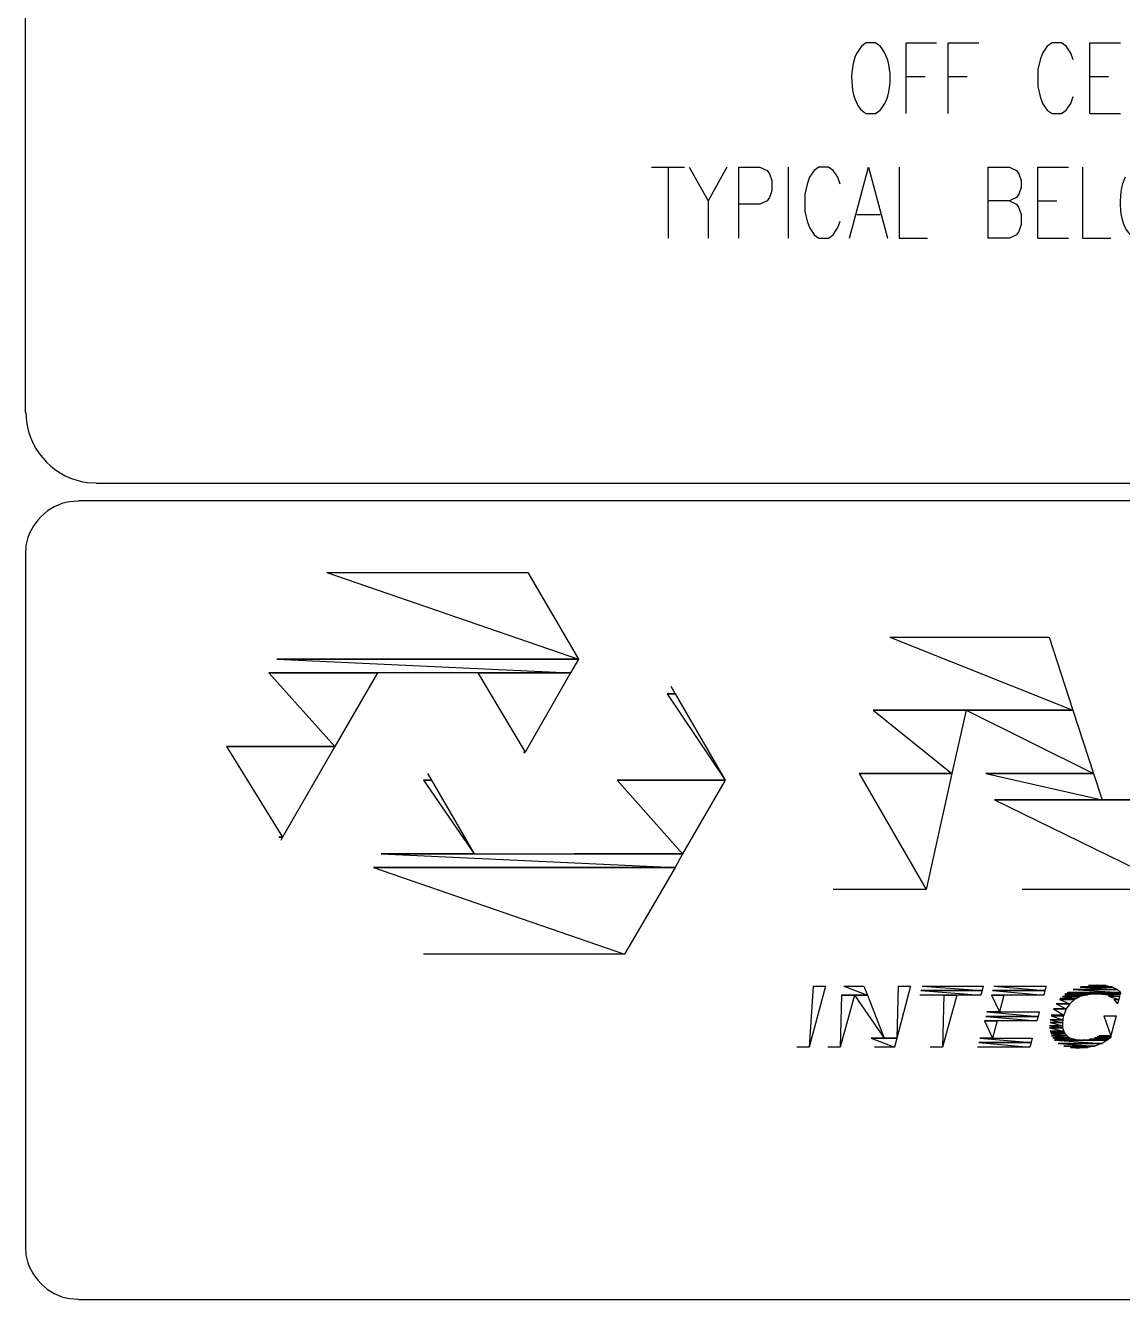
# Model space of a CAD drawing. Header units: millimetres. Extents: x 14 to 201, y 16 to 268.
# Drawn here: x 13.8 to 63.1, y 15.6 to 72.8 of the extents above; entities that cross this region are included whole.
import ezdxf

# ---------------------------------------------------------------- set-up
doc = ezdxf.new("R2010")
doc.units = ezdxf.units.MM
doc.layers.get('0').update_dxf_attribs({"linetype": 'CONTINUOUS'})

msp = doc.modelspace()

# ---------------------------------------------------------------- linework, layer by layer
at = {"color": 0}
for p, q in [((13.8424, 55.4136), (13.8424, 264.541)), ((51.35, 71.8605), (51.139, 71.5437)), ((51.562, 72.0094), (51.35, 71.8605)), ((51.985, 72.0094), (51.562, 72.0094)), ((52.1974, 71.8605), (51.985, 72.0094)), ((53.3619, 68.8344), (53.3619, 72.0094)), ((53.3619, 72.0094), (54.7165, 72.0094)), ((55.2457, 68.8344), (55.2457, 72.0094)), ((55.2457, 72.0094), (56.6208, 72.0094)), ((59.479, 71.5437), (59.3729, 71.2474)), ((59.6896, 71.8605), (59.479, 71.5437)), ((59.902, 72.0094), (59.6896, 71.8605)), ((60.325, 72.0094), (59.902, 72.0094)), ((60.5374, 71.8605), (60.325, 72.0094)), ((60.748, 71.5437), (60.5374, 71.8605)), ((60.8542, 71.2474), (60.748, 71.5437)), ((61.5957, 68.8344), (61.5957, 72.0094)), ((61.5957, 72.0094), (62.9708, 72.0094)), ((59.3729, 71.2474), (59.2667, 70.8021)), ((53.3619, 70.4854), (54.2078, 70.4854)), ((55.2457, 70.4854), (56.0917, 70.4854)), ((59.2667, 70.8021), (59.2667, 70.0401)), ((61.5957, 70.4854), (62.4417, 70.4854)), ((59.2667, 70.0401), (59.3729, 69.5964)), ((59.3729, 69.5964), (59.479, 69.2781)), ((59.479, 69.2781), (59.6896, 68.9818)), ((60.5374, 68.9818), (60.748, 69.2781)), ((60.748, 69.2781), (60.8542, 69.5964)), ((51.562, 68.8344), (51.985, 68.8344)), ((51.985, 68.8344), (52.1974, 68.9818)), ((59.6896, 68.9818), (59.902, 68.8344)), ((59.902, 68.8344), (60.325, 68.8344)), ((60.325, 68.8344), (60.5374, 68.9818)), ((61.5957, 68.8344), (62.9708, 68.8344)), ((41.9308, 66.4214), (43.4125, 66.4214)), ((42.6724, 66.4214), (42.6724, 63.2464)), ((43.6245, 66.4214), (44.4708, 64.9182)), ((45.3182, 66.4214), (44.4708, 64.9182)), ((45.8474, 63.2464), (45.8474, 66.4214)), ((45.8474, 66.4214), (46.7995, 66.4214)), ((46.7995, 66.4214), (47.1166, 66.2725)), ((48.0702, 66.4214), (48.0702, 63.2464)), ((49.4453, 66.4214), (49.2333, 66.2725)), ((49.8683, 66.4214), (49.4453, 66.4214)), ((50.0807, 66.2725), (49.8683, 66.4214)), ((50.8208, 63.2464), (51.6682, 66.4214)), ((51.6682, 66.4214), (52.5141, 63.2464)), ((53.0433, 66.4214), (53.0433, 63.2464)), ((57.0438, 63.2464), (57.0438, 66.4214)), ((57.0438, 66.4214), (57.996, 66.4214)), ((57.996, 66.4214), (58.3145, 66.2725)), ((59.2667, 63.2464), (59.2667, 66.4214)), ((59.2667, 66.4214), (60.6418, 66.4214)), ((61.2771, 66.4214), (61.2771, 63.2464)), ((47.1166, 66.2725), (47.2225, 66.125)), ((47.2225, 66.125), (47.3287, 65.829)), ((47.3287, 65.829), (47.3287, 65.363)), ((49.0224, 65.9765), (48.9162, 65.6594)), ((49.2333, 66.2725), (49.0224, 65.9765)), ((50.2916, 65.9765), (50.0807, 66.2725)), ((50.3975, 65.6594), (50.2916, 65.9765)), ((58.3145, 66.2725), (58.4207, 66.125)), ((58.4207, 66.125), (58.5251, 65.829)), ((58.5251, 65.829), (58.5251, 65.5105)), ((47.3287, 65.363), (47.2225, 65.0667)), ((48.9162, 65.6594), (48.81, 65.2141)), ((48.81, 65.2141), (48.81, 64.4521)), ((58.4207, 65.2141), (58.3145, 65.0667)), ((58.5251, 65.5105), (58.4207, 65.2141)), ((44.4708, 64.9182), (44.4708, 63.2464)), ((46.7995, 64.7707), (45.8474, 64.7707)), ((47.1166, 64.9182), (46.7995, 64.7707)), ((47.2225, 65.0667), (47.1166, 64.9182)), ((57.996, 64.9182), (57.0438, 64.9182)), ((58.3145, 65.0667), (57.996, 64.9182)), ((57.996, 64.9182), (58.3145, 64.7707)), ((58.3145, 64.7707), (58.4207, 64.601)), ((58.4207, 64.601), (58.5251, 64.3047)), ((59.2667, 64.9182), (60.1126, 64.9182)), ((48.81, 64.4521), (48.9162, 64.0084)), ((51.139, 64.3047), (52.1974, 64.3047)), ((58.5251, 64.3047), (58.5251, 63.8598)), ((48.9162, 64.0084), (49.0224, 63.7124)), ((49.0224, 63.7124), (49.2333, 63.3938)), ((50.0807, 63.3938), (50.2916, 63.7124)), ((50.2916, 63.7124), (50.3975, 64.0084)), ((58.4207, 63.5427), (58.3145, 63.3938)), ((58.5251, 63.8598), (58.4207, 63.5427)), ((49.2333, 63.3938), (49.4453, 63.2464)), ((49.4453, 63.2464), (49.8683, 63.2464)), ((49.8683, 63.2464), (50.0807, 63.3938)), ((53.0433, 63.2464), (54.314, 63.2464)), ((57.996, 63.2464), (57.0438, 63.2464)), ((58.3145, 63.3938), (57.996, 63.2464)), ((59.2667, 63.2464), (60.6418, 63.2464)), ((61.2771, 63.2464), (62.5479, 63.2464)), ((13.8644, 55.4136), (13.8851, 55.0125)), ((16.6164, 52.2813), (17.0174, 52.2609)), ((198.121, 52.2386), (17.0174, 52.2386)), ((149.648, 51.4558), (16.214, 51.4558)), ((16.214, 51.4354), (15.8323, 51.4131)), ((13.8644, 49.4453), (13.8424, 49.0636)), ((13.8424, 49.0636), (13.8424, 18.0123)), ((27.3678, 48.2381), (38.65, 44.3438)), ((27.3678, 48.2381), (36.3859, 48.2381)), ((36.3859, 48.2381), (38.65, 44.3438)), ((38.65, 44.3438), (25.1244, 44.3438)), ((25.1244, 44.3438), (38.2901, 43.7307)), ((25.1244, 44.3438), (38.65, 44.3438)), ((38.65, 44.3438), (38.2901, 43.7307)), ((38.2901, 43.7307), (24.7647, 43.7307)), ((24.7647, 43.7307), (27.7289, 40.429)), ((24.7647, 43.7307), (29.6333, 43.7307)), ((29.6333, 43.7307), (27.7289, 40.429)), ((34.1423, 43.7307), (36.2589, 40.174)), ((34.1423, 43.7307), (38.2901, 43.7307)), ((38.2901, 43.7307), (36.2589, 40.174)), ((27.7289, 40.429), (22.8603, 40.429)), ((22.8603, 40.429), (25.3793, 36.3636)), ((22.8603, 40.429), (27.7289, 40.429)), ((27.7289, 40.429), (25.3793, 36.3636)), ((36.1957, 40.174), (36.2589, 40.174)), ((36.2589, 40.174), (36.1957, 40.174)), ((36.2589, 40.174), (36.2162, 40.1327)), ((25.2098, 36.3636), (25.3793, 36.3636)), ((25.3793, 36.3636), (25.2098, 36.3636)), ((25.3793, 36.3636), (25.2939, 36.2162)), ((61.9125, 29.7394), (62.2928, 29.7174)), ((61.9125, 29.7394), (61.9333, 29.7394)), ((61.9333, 29.7394), (62.2928, 29.7174)), ((49.1917, 29.6761), (49.0001, 26.9448)), ((49.7417, 29.6761), (49.0001, 26.9448)), ((49.1917, 29.6761), (49.7417, 29.6761)), ((50.461, 29.2737), (50.3975, 26.9448)), ((51.0328, 29.2737), (50.3975, 26.9448)), ((51.6255, 29.2737), (50.461, 29.2737)), ((50.461, 29.2737), (51.0328, 29.2737)), ((50.5672, 29.6761), (51.6255, 29.2737)), ((50.5672, 29.6761), (51.4558, 29.6761)), ((51.0328, 29.2737), (52.3667, 27.3472)), ((51.0328, 29.2737), (51.6255, 29.2737)), ((51.4558, 29.6761), (51.6255, 29.2737)), ((51.6255, 29.2737), (52.3667, 27.3472)), ((53.0006, 29.6761), (52.9375, 27.3472)), ((53.552, 29.6761), (52.9375, 27.3472)), ((53.0006, 29.6761), (53.552, 29.6761)), ((56.7048, 29.2737), (53.975, 29.2737)), ((56.7697, 29.4845), (54.0177, 29.4845)), ((54.0177, 29.4845), (56.7048, 29.2737)), ((54.0177, 29.4845), (56.7697, 29.4845)), ((54.0812, 29.6761), (56.7697, 29.4845)), ((54.0812, 29.6761), (56.811, 29.6761)), ((55.0541, 29.2737), (54.9906, 26.9448)), ((55.626, 29.2737), (54.9906, 26.9448)), ((55.0541, 29.2737), (55.626, 29.2737)), ((56.7697, 29.4845), (56.7048, 29.2737)), ((56.811, 29.6761), (56.7697, 29.4845)), ((59.5422, 29.2737), (57.1927, 29.2737)), ((57.1927, 29.2737), (57.5525, 28.5323)), ((57.1927, 29.2737), (57.7427, 29.2737)), ((59.5835, 29.4845), (57.234, 29.4845)), ((57.234, 29.4845), (59.5422, 29.2737)), ((57.234, 29.4845), (59.5835, 29.4845)), ((57.2989, 29.6761), (59.5835, 29.4845)), ((57.2989, 29.6761), (59.647, 29.6761)), ((57.7427, 29.2737), (57.5525, 28.5323)), ((59.5835, 29.4845), (59.5422, 29.2737)), ((59.647, 29.6761), (59.5835, 29.4845)), ((61.1505, 29.2103), (60.3677, 29.2103)), ((60.3677, 29.2103), (61.003, 29.1248)), ((60.3677, 29.2103), (61.1505, 29.2103)), ((61.5957, 29.3164), (60.4739, 29.3164)), ((60.4739, 29.3164), (61.4895, 29.2943)), ((60.4739, 29.3164), (61.5957, 29.3164)), ((61.4895, 29.2943), (60.4739, 29.2943)), ((60.4739, 29.2943), (61.1505, 29.2103)), ((60.4739, 29.2943), (61.4895, 29.2943)), ((62.9708, 29.3371), (60.5151, 29.3371)), ((60.5151, 29.3371), (61.5957, 29.3164)), ((60.5151, 29.3371), (61.849, 29.3371)), ((62.9708, 29.3798), (60.5786, 29.3798)), ((60.5786, 29.3798), (62.9708, 29.3371)), ((60.5786, 29.3798), (62.9708, 29.3798)), ((62.9916, 29.4004), (60.6213, 29.4004)), ((60.6213, 29.4004), (62.9708, 29.3798)), ((60.6213, 29.4004), (62.9916, 29.4004)), ((62.8442, 29.5272), (60.8542, 29.5272)), ((60.8542, 29.5272), (62.8442, 29.5272)), ((60.8542, 29.5272), (62.8442, 29.5272)), ((60.8542, 29.5272), (62.9916, 29.4004)), ((60.8542, 29.5272), (62.8442, 29.5272)), ((61.1505, 29.2103), (61.003, 29.1248)), ((61.4895, 29.2943), (61.1505, 29.2103)), ((62.611, 29.6333), (61.171, 29.6333)), ((61.171, 29.6333), (62.8442, 29.5272)), ((61.171, 29.6333), (62.611, 29.6333)), ((62.5905, 29.654), (61.2345, 29.654)), ((61.2345, 29.654), (62.611, 29.6333)), ((61.2345, 29.654), (62.5905, 29.654)), ((61.5957, 29.3164), (61.4895, 29.2943)), ((62.3355, 29.7174), (61.5322, 29.7174)), ((61.5322, 29.7174), (62.5905, 29.654)), ((61.5322, 29.7174), (62.3355, 29.7174)), ((61.849, 29.3371), (61.5957, 29.3164)), ((62.2928, 29.7174), (61.6162, 29.7174)), ((61.6162, 29.7174), (62.3355, 29.7174)), ((61.6162, 29.7174), (62.3355, 29.7174)), ((61.849, 29.3371), (62.95, 29.3164)), ((61.849, 29.3371), (62.9708, 29.3371)), ((62.95, 29.3164), (62.1453, 29.3164)), ((62.1453, 29.3164), (62.9281, 29.231)), ((62.1453, 29.3164), (62.95, 29.3164)), ((62.3355, 29.7174), (62.5905, 29.654)), ((62.9281, 29.231), (62.4417, 29.231)), ((62.4417, 29.231), (62.9073, 29.0835)), ((62.4417, 29.231), (62.9281, 29.231)), ((62.5905, 29.654), (62.611, 29.6333)), ((62.611, 29.6333), (62.8442, 29.5272)), ((62.8442, 29.5272), (62.9916, 29.4004)), ((62.9281, 29.231), (62.9073, 29.0835)), ((62.95, 29.3164), (62.9281, 29.231)), ((62.9708, 29.3371), (62.95, 29.3164)), ((62.9916, 29.4004), (62.9708, 29.3798)), ((62.9708, 29.3798), (62.9708, 29.3371)), ((60.5374, 28.6591), (59.9652, 28.6591)), ((59.9652, 28.6591), (60.5374, 28.6591)), ((59.9652, 28.6591), (60.5374, 28.6591)), ((59.9652, 28.6591), (60.4312, 28.3848)), ((59.9652, 28.6591), (60.5374, 28.6591)), ((60.7053, 28.8919), (60.0922, 28.8919)), ((60.0922, 28.8919), (60.7053, 28.8919)), ((60.0922, 28.8919), (60.7053, 28.8919)), ((60.0922, 28.8919), (60.5374, 28.6591)), ((60.0922, 28.8919), (60.7053, 28.8919)), ((60.9177, 29.0835), (60.241, 29.0835)), ((60.241, 29.0835), (60.7053, 28.8919)), ((60.241, 29.0835), (60.9177, 29.0835)), ((61.003, 29.1248), (60.2615, 29.1248)), ((60.2615, 29.1248), (60.9177, 29.0835)), ((60.2615, 29.1248), (61.003, 29.1248)), ((60.5374, 28.6591), (60.4312, 28.3848)), ((60.7053, 28.8919), (60.5374, 28.6591)), ((60.9177, 29.0835), (60.7053, 28.8919)), ((61.003, 29.1248), (60.9177, 29.0835)), ((62.9073, 29.0835), (62.6745, 29.0835)), ((62.6745, 29.0835), (62.8442, 28.8919)), ((62.6745, 29.0835), (62.9073, 29.0835)), ((62.9073, 29.0835), (62.8442, 28.8919)), ((62.8442, 28.8919), (62.8442, 28.8919)), ((59.224, 28.1299), (56.8745, 28.1299)), ((56.8745, 28.1299), (57.234, 27.3472)), ((56.8745, 28.1299), (57.4463, 28.1299)), ((59.2875, 28.3215), (56.9376, 28.3215)), ((56.9376, 28.3215), (59.224, 28.1299)), ((56.9376, 28.3215), (59.2875, 28.3215)), ((57.5525, 28.5323), (56.9807, 28.5323)), ((56.9807, 28.5323), (59.2875, 28.3215)), ((56.9807, 28.5323), (59.3302, 28.5323)), ((57.4463, 28.1299), (57.234, 27.3472)), ((59.2875, 28.3215), (59.224, 28.1299)), ((59.3302, 28.5323), (59.2875, 28.3215)), ((60.3885, 28.1726), (59.8166, 28.1726)), ((59.8166, 28.1726), (60.3677, 28.0458)), ((59.8166, 28.1726), (60.3885, 28.1726)), ((60.3677, 28.0458), (59.8166, 28.0458)), ((59.8166, 28.0458), (60.3677, 27.897)), ((59.8166, 28.0458), (60.3677, 28.0458)), ((60.4312, 28.3848), (59.8593, 28.3848)), ((59.8593, 28.3848), (60.4312, 28.3628)), ((59.8593, 28.3848), (60.4312, 28.3848)), ((60.4312, 28.3628), (59.8593, 28.3628)), ((59.8593, 28.3628), (60.409, 28.3421)), ((59.8593, 28.3628), (60.4312, 28.3628)), ((60.409, 28.3421), (59.8593, 28.3421)), ((59.8593, 28.3421), (60.3885, 28.1726)), ((59.8593, 28.3421), (60.409, 28.3421)), ((60.3885, 28.1726), (60.3677, 28.0458)), ((60.3677, 28.0458), (60.3677, 27.897)), ((60.409, 28.3421), (60.3885, 28.1726)), ((60.4312, 28.3628), (60.409, 28.3421)), ((60.4312, 28.3848), (60.4312, 28.3628)), ((62.2293, 28.3421), (62.5479, 27.4533)), ((62.2293, 28.3421), (62.7807, 28.3421)), ((62.7807, 28.3421), (62.5479, 27.4533)), ((60.3677, 27.897), (59.7958, 27.897)), ((59.7958, 27.897), (60.3677, 27.8129)), ((59.7958, 27.897), (60.3677, 27.897)), ((60.3677, 27.8129), (59.7958, 27.8129)), ((59.7958, 27.8129), (60.4312, 27.6655)), ((59.7958, 27.8129), (60.3677, 27.8129)), ((60.4312, 27.6655), (59.8166, 27.6655)), ((59.8166, 27.6655), (60.4516, 27.6007)), ((59.8166, 27.6655), (60.4312, 27.6655)), ((60.4516, 27.6007), (59.8385, 27.6007)), ((59.8385, 27.6007), (60.4943, 27.5373)), ((59.8385, 27.6007), (60.4516, 27.6007)), ((60.4943, 27.5373), (59.8593, 27.5373)), ((59.8593, 27.5373), (60.5786, 27.4533)), ((59.8593, 27.5373), (60.4943, 27.5373)), ((60.5786, 27.4533), (59.8798, 27.4533)), ((59.8798, 27.4533), (60.6848, 27.3678)), ((59.8798, 27.4533), (60.5786, 27.4533)), ((60.3677, 27.897), (60.3677, 27.8129)), ((60.3677, 27.8129), (60.4312, 27.6655)), ((60.4312, 27.6655), (60.4516, 27.6007)), ((60.4516, 27.6007), (60.4943, 27.5373)), ((60.4943, 27.5373), (60.5786, 27.4533)), ((60.5786, 27.4533), (60.6848, 27.3678)), ((62.5479, 27.4533), (61.9965, 27.4533)), ((61.9965, 27.4533), (62.5479, 27.4106)), ((61.9965, 27.4533), (62.5479, 27.4533)), ((62.5479, 27.4533), (62.5479, 27.4106)), ((49.0001, 26.9448), (48.4505, 26.9448)), ((50.3975, 26.9448), (49.8479, 26.9448)), ((52.3667, 27.3472), (51.7948, 27.3472)), ((51.7948, 27.3472), (52.8327, 26.9448)), ((51.7948, 27.3472), (52.9375, 27.3472)), ((52.8327, 26.9448), (51.9423, 26.9448)), ((52.9375, 27.3472), (52.3667, 27.3472)), ((52.9375, 27.3472), (52.8327, 26.9448)), ((54.9906, 26.9448), (54.4407, 26.9448)), ((58.9068, 26.9448), (56.5573, 26.9448)), ((58.9703, 27.157), (56.6208, 27.157)), ((56.6208, 27.157), (58.9068, 26.9448)), ((56.6208, 27.157), (58.9703, 27.157)), ((57.234, 27.3472), (56.6635, 27.3472)), ((56.6635, 27.3472), (58.9703, 27.157)), ((56.6635, 27.3472), (59.013, 27.3472)), ((58.9703, 27.157), (58.9068, 26.9448)), ((59.013, 27.3472), (58.9703, 27.157)), ((60.6848, 27.3678), (59.9447, 27.3678)), ((59.9447, 27.3678), (60.9604, 27.2838)), ((59.9447, 27.3678), (60.6848, 27.3678)), ((60.9604, 27.2838), (60.0082, 27.2838)), ((60.0082, 27.2838), (61.1078, 27.2631)), ((60.0082, 27.2838), (60.9604, 27.2838)), ((61.1078, 27.2631), (60.0082, 27.2631)), ((60.0082, 27.2631), (61.1932, 27.2631)), ((60.0082, 27.2631), (61.1932, 27.2631)), ((61.1932, 27.2631), (60.0287, 27.2631)), ((60.0287, 27.2631), (61.2567, 27.2631)), ((60.0287, 27.2631), (61.2567, 27.2631)), ((60.0287, 27.2631), (62.1453, 27.1143)), ((60.0287, 27.2631), (62.3782, 27.2631)), ((62.1453, 27.1143), (60.1761, 27.1143)), ((60.1761, 27.1143), (62.1026, 27.1143)), ((60.1761, 27.1143), (62.1453, 27.1143)), ((62.1026, 27.1143), (60.1984, 27.1143)), ((60.1984, 27.1143), (61.8285, 26.9875)), ((60.1984, 27.1143), (62.1026, 27.1143)), ((61.8285, 26.9875), (60.4312, 26.9875)), ((60.4312, 26.9875), (61.8063, 26.9875)), ((60.4312, 26.9875), (61.8285, 26.9875)), ((61.8063, 26.9875), (60.4516, 26.9875)), ((60.4516, 26.9875), (61.4895, 26.9241)), ((60.4516, 26.9875), (61.8063, 26.9875)), ((60.6848, 27.3678), (60.9604, 27.2838)), ((61.4895, 26.9241), (60.7275, 26.9241)), ((60.7275, 26.9241), (61.4041, 26.9241)), ((60.7275, 26.9241), (61.4895, 26.9241)), ((61.4041, 26.9241), (60.7702, 26.9241)), ((60.7702, 26.9241), (61.1297, 26.9034)), ((60.7702, 26.9241), (61.4041, 26.9241)), ((60.9604, 27.2838), (61.1078, 27.2631)), ((61.4041, 26.9241), (61.1297, 26.9034)), ((62.3782, 27.2631), (61.2567, 27.2631)), ((62.3782, 27.2631), (61.3198, 27.2631)), ((61.3198, 27.2631), (62.3782, 27.2631)), ((61.3198, 27.2631), (62.3782, 27.2631)), ((61.4895, 26.9241), (61.4041, 26.9241)), ((61.8063, 26.9875), (61.4895, 26.9241)), ((62.4209, 27.2838), (61.5735, 27.2838)), ((61.5735, 27.2838), (62.3782, 27.2631)), ((61.5735, 27.2838), (62.4209, 27.2838)), ((62.4417, 27.3044), (61.6162, 27.3044)), ((61.6162, 27.3044), (62.4209, 27.2838)), ((61.6162, 27.3044), (62.4417, 27.3044)), ((62.5256, 27.3678), (61.8063, 27.3678)), ((61.8063, 27.3678), (62.4417, 27.3044)), ((61.8063, 27.3678), (62.5256, 27.3678)), ((61.8285, 26.9875), (61.8063, 26.9875)), ((62.1026, 27.1143), (61.8285, 26.9875)), ((62.5479, 27.4106), (61.9333, 27.4106)), ((61.9333, 27.4106), (62.5256, 27.3678)), ((61.9333, 27.4106), (62.5479, 27.4106)), ((62.1453, 27.1143), (62.1026, 27.1143)), ((62.3782, 27.2631), (62.1453, 27.1143)), ((62.4209, 27.2838), (62.3782, 27.2631)), ((62.4417, 27.3044), (62.4209, 27.2838)), ((62.5256, 27.3678), (62.4417, 27.3044)), ((62.5479, 27.4106), (62.5256, 27.3678)), ((13.8424, 18.0123), (13.8644, 17.632)), ((15.8323, 15.6628), (16.214, 15.6421)), ((16.214, 15.6215), (149.648, 15.6215))]:
    msp.add_line(p, q, dxfattribs=at)
at = {"color": 251}
for p, q in [((52.6203, 45.339), (60.8334, 42.0578)), ((52.6203, 45.339), (59.775, 45.339)), ((59.775, 45.339), (60.8334, 42.0578)), ((42.799, 43.138), (42.9891, 42.799)), ((42.9891, 42.799), (42.6297, 42.799)), ((42.6297, 42.799), (45.2328, 38.9255)), ((42.6297, 42.799), (42.9891, 42.799)), ((42.9891, 42.799), (45.2328, 38.9255)), ((60.8334, 42.0578), (51.8791, 42.0578)), ((51.8791, 42.0578), (55.4136, 39.2218)), ((51.8791, 42.0578), (56.049, 42.0578)), ((56.049, 42.0578), (55.4136, 39.2218)), ((56.049, 42.0578), (61.7636, 39.2218)), ((56.049, 42.0578), (60.8334, 42.0578)), ((60.8334, 42.0578), (61.7636, 39.2218)), ((32.0669, 38.9255), (31.7073, 38.9255)), ((31.7073, 38.9255), (33.9728, 35.6235)), ((31.7073, 38.9255), (32.0669, 38.9255)), ((31.8768, 39.2218), (32.0669, 38.9255)), ((32.0669, 38.9255), (33.9728, 35.6235)), ((45.2328, 38.9255), (40.386, 38.9255)), ((40.386, 38.9255), (43.3282, 35.6235)), ((40.386, 38.9255), (45.2328, 38.9255)), ((45.2328, 38.9255), (43.3282, 35.6235)), ((55.4136, 39.2218), (51.2452, 39.2218)), ((51.2452, 39.2218), (54.2505, 34.0155)), ((51.2452, 39.2218), (55.4136, 39.2218)), ((55.4136, 39.2218), (54.2505, 34.0155)), ((61.7636, 39.2218), (56.9376, 39.2218)), ((56.9376, 39.2218), (62.1453, 38.0365)), ((56.9376, 39.2218), (61.7636, 39.2218)), ((61.7636, 39.2218), (62.1453, 38.0365)), ((62.1453, 38.0365), (57.3193, 38.0365)), ((57.3193, 38.0365), (65.574, 34.0155)), ((57.3193, 38.0365), (66.4849, 38.0365)), ((66.4849, 38.0365), (62.1453, 38.0365)), ((33.9728, 35.6235), (29.8028, 35.6235)), ((29.8028, 35.6235), (42.9891, 35.0091)), ((29.8028, 35.6235), (43.3282, 35.6235)), ((43.3282, 35.6235), (38.4803, 35.6235)), ((43.3282, 35.6235), (42.9891, 35.0091)), ((42.9891, 35.0091), (29.4638, 35.0091)), ((29.4638, 35.0091), (40.725, 31.1147)), ((29.4638, 35.0091), (42.9891, 35.0091)), ((42.9891, 35.0091), (40.725, 31.1147)), ((54.2505, 34.0155), (50.0807, 34.0155)), ((65.574, 34.0155), (58.5682, 34.0155)), ((40.725, 31.1147), (31.7073, 31.1147))]:
    msp.add_line(p, q, dxfattribs=at)
at = {"color": 0}
for points in [[(51.139, 71.5437), (50.7767, 70.8614), (50.7986, 69.2108), (51.562, 68.8344)], [(52.1974, 68.9818), (52.7925, 69.6419), (52.7858, 71.1881), (52.1974, 71.8605)], [(63.1832, 65.9765), (62.8357, 65.2681), (62.8206, 63.6845), (63.6062, 63.2464)], [(13.8851, 55.0125), (14.0505, 53.6236), (15.2273, 52.4482), (16.6164, 52.2813)], [(15.8323, 51.4131), (14.8621, 51.2755), (14.0022, 50.4155), (13.8644, 49.4453)], [(13.8644, 17.632), (14.0022, 16.6619), (14.8621, 15.802), (15.8323, 15.6628)]]:
    msp.add_open_spline(points, degree=3, dxfattribs=at)

doc.saveas('drawing.dxf')
